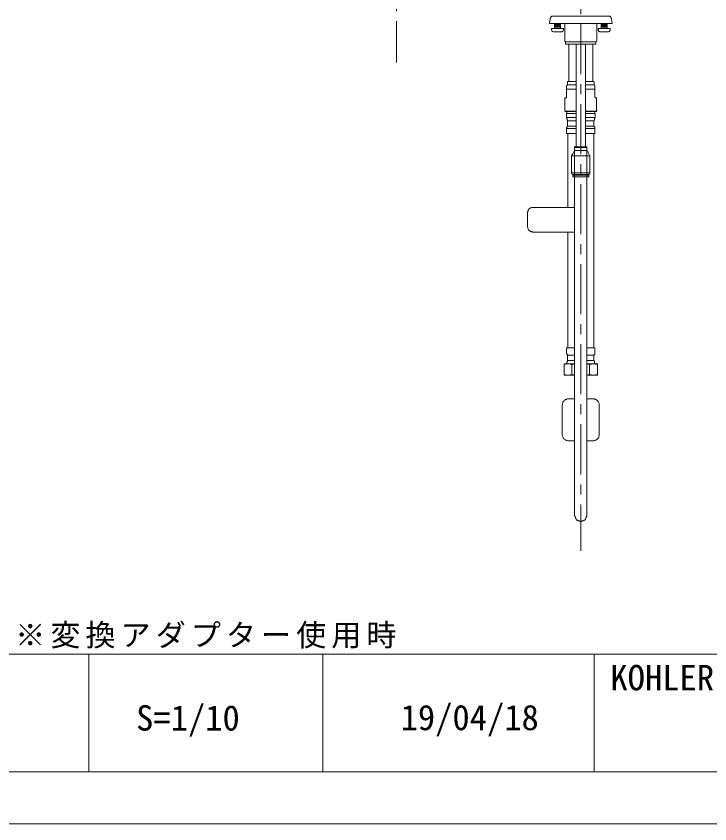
# Model space of a CAD drawing. Units: millimetres, scale not verified. Extents: x -1392 to 1350, y -947 to 991.
# Drawn here: x -36 to 657, y -947 to -140 of the extents above; entities that cross this region are included whole.
import ezdxf
from ezdxf.enums import TextEntityAlignment as Align

# ---------------------------------------------------------------- set-up
doc = ezdxf.new("R2010")
doc.units = ezdxf.units.MM
doc.header["$LTSCALE"] = 10
doc.linetypes.add('CHAIN1', pattern=[8, 5, -1, 1, -1])
for name, color, linetype, lineweight in [('0-0_0', 7, 'Continuous', 5), ('0-1_DEFPOINTS', 7, 'CHAIN1', 5), ('0-2_躯体', 7, 'Continuous', 5), ('F-0_ﾚｲﾔ-240', 7, 'Continuous', 5)]:
    doc.layers.add(name, color=color, linetype=linetype, lineweight=lineweight)
doc.styles.add('ＭＳ ゴシック', font='')
doc.styles.get('ＭＳ ゴシック').set_extended_font_data('MS Gothic')

msp = doc.modelspace()

# ---------------------------------------------------------------- linework, layer by layer
at = {"layer": '0-0_0'}
for p, q in [((498.65, -152.56), (510.55, -152.56)), ((501.59, -152.56), (501.59, -147.64)), ((501.59, -148.77), (507.62, -148.77)), ((507.62, -149.78), (501.59, -149.78)), ((501.59, -150.79), (507.62, -150.79)), ((507.62, -151.81), (501.59, -151.81)), ((507.62, -147.64), (507.62, -152.56)), ((511.88, -165.15), (511.88, -147.64)), ((545.4, -152.56), (557.3, -152.56)), ((548.33, -152.56), (548.33, -147.64)), ((548.33, -148.77), (554.37, -148.77)), ((554.37, -149.78), (548.33, -149.78)), ((548.33, -150.79), (554.37, -150.79)), ((554.37, -151.81), (548.33, -151.81)), ((554.37, -147.64), (554.37, -152.56)), ((508.41, -155.93), (500.8, -155.93)), ((555.16, -155.93), (547.55, -155.93)), ((516.02, -205.67), (516.02, -168.31)), ((523.36, -168.31), (523.36, -270.92)), ((532.64, -270.92), (532.64, -168.31)), ((539.9, -168.31), (539.9, -205.67)), ((514.56, -206.04), (514.56, -209.04)), ((541, -205.67), (532.65, -205.67)), ((541.37, -206.04), (541.37, -209.04)), ((523.36, -213.3), (513.8, -213.3)), ((542.13, -213.3), (532.64, -213.3)), ((512.17, -235.07), (523.36, -235.07)), ((513.87, -235.44), (513.87, -237.63)), ((532.64, -235.07), (543.76, -235.07)), ((532.64, -237.63), (542.21, -237.63)), ((542.06, -235.44), (542.06, -237.63)), ((514.1, -242.4), (514.07, -242.4)), ((514.79, -250.18), (523.36, -250.18)), ((532.57, -250.18), (541.14, -250.18)), ((513.81, -252.43), (513.81, -257.56)), ((513.81, -257.56), (523.36, -257.56)), ((514.92, -331.37), (514.92, -257.56)), ((541.01, -257.56), (541.01, -471.62)), ((521.81, -271.41), (534.12, -271.41)), ((537.15, -296.88), (537.15, -279.94)), ((527.96, -299.24), (527.96, -298.48)), ((480.2, -331.37), (521.81, -331.37)), ((521.81, -355.98), (480.2, -355.98)), ((514.92, -471.62), (514.92, -355.98)), ((542.12, -471.62), (534.12, -471.62)), ((514.79, -479.01), (521.81, -479.01)), ((541.14, -479.01), (534.12, -479.01)), ((541.14, -484.42), (541.14, -479.01)), ((542.09, -476.76), (542.12, -476.76)), ((515.26, -487.66), (514.76, -487.69)), ((515.51, -487.62), (521.81, -487.62)), ((540.42, -487.62), (534.12, -487.62)), ((541.17, -487.69), (540.67, -487.66)), ((541.85, -486.78), (541.83, -486.78)), ((514.76, -499.11), (515.26, -499.14)), ((515.51, -499.18), (521.81, -499.18)), ((540.42, -499.18), (534.12, -499.18)), ((515.65, -522.75), (521.81, -522.75)), ((534.12, -522.75), (540.27, -522.75)), ((521.81, -564.58), (515.65, -564.58)), ((540.27, -564.58), (534.12, -564.58))]:
    msp.add_line(p, q, dxfattribs=at)
for points in [[(557.86, -141.18), (558.11, -141.52), (558.29, -141.91), (558.41, -142.34), (558.53, -143.01), (558.65, -143.68), (558.76, -144.34), (558.88, -145.01), (559, -145.68), (559.24, -147.02), (559.35, -147.69), (496.57, -147.69), (496.69, -147.02), (496.93, -145.68), (497.04, -145.01), (497.16, -144.34), (497.28, -143.68), (497.4, -143.01), (497.52, -142.34), (497.63, -141.92), (497.82, -141.53), (498.06, -141.18), (498.35, -140.89), (498.7, -140.65), (499.08, -140.46), (499.5, -140.35), (499.94, -140.31), (555.98, -140.31), (556.42, -140.34), (556.83, -140.46), (557.22, -140.64), (557.56, -140.88)], [(513.08, -168.31), (542.85, -168.31), (542.88, -168.28), (542.91, -168.25), (542.94, -168.22), (542.97, -168.19), (543, -168.15), (543.03, -168.12), (543.06, -168.09), (543.09, -168.06), (543.09, -166.09), (512.84, -166.09), (512.84, -168.06), (512.87, -168.09), (512.9, -168.12), (512.93, -168.15), (512.96, -168.19), (512.99, -168.22)]]:
    msp.add_lwpolyline(points, close=True, dxfattribs=at)
for points in [[(500.8, -155.93), (500.24, -155.86), (499.75, -155.66), (499.33, -155.35), (499, -154.94), (498.76, -154.45), (498.61, -153.88), (498.58, -153.25), (498.66, -152.56)], [(510.55, -152.56), (510.6, -153.27), (510.57, -153.9), (510.43, -154.46), (510.22, -154.95), (509.9, -155.34), (509.5, -155.64), (509, -155.84), (508.41, -155.94)], [(544.04, -147.64), (544.04, -165.15), (543.97, -165.15)], [(547.55, -155.93), (546.99, -155.86), (546.5, -155.66), (546.08, -155.35), (545.75, -154.94), (545.51, -154.45), (545.36, -153.88), (545.33, -153.25), (545.41, -152.56)], [(557.3, -152.56), (557.35, -153.27), (557.31, -153.9), (557.19, -154.46), (556.96, -154.95), (556.65, -155.34), (556.25, -155.64), (555.75, -155.84), (555.16, -155.94)], [(512.84, -166.09), (512.72, -165.98), (512.6, -165.86), (512.48, -165.74), (512.36, -165.62), (512.24, -165.5), (512.12, -165.38), (512, -165.26), (511.88, -165.15), (511.96, -165.15)], [(544.04, -165.15), (543.92, -165.26), (543.81, -165.38), (543.69, -165.5), (543.57, -165.62), (543.45, -165.74), (543.33, -165.86), (543.21, -165.98), (543.09, -166.09)], [(523.36, -235.44), (512.54, -235.44), (512.28, -235.19), (512.13, -235.03), (512.06, -234.9), (512.04, -234.77), (512.07, -234.57), (512.11, -234.27), (512.15, -233.8), (512.17, -233.13), (512.17, -221.91), (513.03, -221.91), (513.1, -221.9), (513.18, -221.89), (513.25, -221.88), (513.31, -221.85), (513.38, -221.82), (513.43, -221.79), (513.49, -221.75), (513.54, -221.7), (513.59, -221.64), (513.64, -221.58), (513.68, -221.52), (513.71, -221.45), (513.74, -221.38), (513.76, -221.32), (513.77, -221.24), (513.77, -221.17), (513.77, -209.83), (513.8, -209.83)], [(513.77, -209.83), (513.87, -209.73), (513.97, -209.63), (514.06, -209.53), (514.16, -209.43), (514.26, -209.33), (514.36, -209.24), (514.46, -209.14), (514.56, -209.04), (523.36, -209.04)], [(523.28, -205.67), (514.93, -205.67), (514.88, -205.71), (514.84, -205.76), (514.79, -205.81), (514.75, -205.85), (514.7, -205.9), (514.65, -205.94), (514.61, -205.99), (514.56, -206.04), (514.58, -206.04)], [(532.64, -209.04), (541.37, -209.04), (541.46, -209.14), (541.56, -209.24), (541.76, -209.43), (541.86, -209.53), (541.96, -209.63), (542.05, -209.73), (542.15, -209.83), (542.13, -209.83)], [(542.15, -209.83), (542.15, -219.23), (542.15, -219.43), (542.12, -219.69), (542.1, -219.99), (542.09, -220.32), (542.09, -220.67), (542.12, -221), (542.18, -221.32), (542.28, -221.58), (542.33, -221.64), (542.36, -221.68), (542.39, -221.7), (542.4, -221.72), (542.43, -221.74), (542.47, -221.76), (542.53, -221.8), (542.62, -221.85), (542.65, -221.86), (542.72, -221.88), (542.76, -221.88), (542.79, -221.89), (542.83, -221.9), (542.86, -221.9), (542.9, -221.91), (543.76, -221.91), (543.76, -233.13), (543.78, -233.8), (543.82, -234.27), (543.86, -234.57), (543.89, -234.77), (543.87, -234.9), (543.79, -235.03), (543.64, -235.19), (543.39, -235.44), (532.64, -235.44)], [(541.32, -205.99), (541.28, -205.94), (541.23, -205.9), (541.18, -205.85), (541.14, -205.81), (541.09, -205.76), (541.05, -205.71), (541, -205.67)], [(541.32, -205.99), (541.37, -206.04), (541.34, -206.04)], [(513.54, -221.71), (513.49, -221.74), (513.46, -221.77), (513.44, -221.79), (513.42, -221.8), (513.4, -221.81), (513.38, -221.82), (513.34, -221.83), (513.29, -221.86)], [(542.38, -221.7), (542.41, -221.72), (542.44, -221.74), (542.47, -221.76), (542.5, -221.78), (542.54, -221.8), (542.57, -221.82), (542.6, -221.84), (542.63, -221.85)], [(523.36, -241.56), (513.72, -241.56), (513.72, -237.63), (523.36, -237.63)], [(514.8, -241.56), (514.72, -241.57), (514.65, -241.58), (514.57, -241.6), (514.5, -241.63), (514.44, -241.67), (514.37, -241.71), (514.32, -241.75), (514.26, -241.81), (514.21, -241.87), (514.16, -241.94), (514.13, -242.01), (514.1, -242.09), (514.08, -242.17), (514.07, -242.25), (514.07, -242.32), (514.08, -242.4), (514.13, -242.73), (514.18, -243.04), (514.26, -243.35), (514.34, -243.65), (514.44, -243.95), (514.55, -244.23), (514.67, -244.5), (514.79, -244.77)], [(542.21, -237.63), (542.21, -241.56), (532.64, -241.56)], [(541.13, -241.57), (541.2, -241.58), (541.27, -241.59), (541.34, -241.6), (541.41, -241.63), (541.48, -241.66), (541.54, -241.7), (541.61, -241.75), (541.67, -241.81)], [(541.67, -241.81), (541.72, -241.87), (541.76, -241.94), (541.8, -242.01), (541.83, -242.08), (541.85, -242.15), (541.86, -242.23), (541.86, -242.32), (541.85, -242.4), (541.84, -242.54), (541.81, -242.67), (541.79, -242.81), (541.76, -242.96), (541.73, -243.1), (541.66, -243.4), (541.61, -243.55), (541.57, -243.69), (541.52, -243.84), (541.46, -243.99), (541.41, -244.15), (541.34, -244.3), (541.28, -244.46), (541.21, -244.61), (541.13, -244.77)], [(523.5, -252.43), (513.81, -252.43), (513.82, -252.12), (513.87, -251.81), (513.94, -251.51), (514.05, -251.22), (514.19, -250.94), (514.36, -250.67), (514.56, -250.41), (514.79, -250.18)], [(514.79, -250.18), (514.79, -244.76), (523.36, -244.76)], [(532.57, -244.76), (541.14, -244.76), (541.14, -250.18), (541.35, -250.4), (541.54, -250.64), (541.71, -250.9), (541.85, -251.18), (541.97, -251.47), (542.05, -251.78), (542.1, -252.1), (542.12, -252.43), (532.42, -252.43)], [(542.12, -252.43), (542.12, -257.56), (532.64, -257.56)], [(521.81, -270.92), (521.81, -639.26), (521.9, -639.49), (521.99, -639.71), (522.09, -639.93), (522.18, -640.16), (522.27, -640.38), (522.37, -640.6), (522.46, -640.83), (522.55, -641.05), (522.59, -641.14), (522.63, -641.24), (522.67, -641.33), (522.71, -641.43), (522.75, -641.52), (522.78, -641.62), (522.82, -641.71), (522.86, -641.81), (522.96, -642.03), (523.05, -642.25), (523.14, -642.48), (523.24, -642.7), (523.33, -642.93), (523.42, -643.15), (523.52, -643.37), (523.61, -643.6), (523.83, -643.69), (524.06, -643.78), (524.28, -643.87), (524.51, -643.97), (524.73, -644.06), (524.95, -644.15), (525.18, -644.24), (525.4, -644.33), (525.5, -644.37), (525.59, -644.41), (525.78, -644.49), (525.88, -644.53), (525.98, -644.57), (526.08, -644.61)], [(532.96, -642.03), (533.06, -641.81), (533.1, -641.71), (533.14, -641.62), (533.22, -641.43), (533.26, -641.33), (533.3, -641.24), (533.34, -641.14), (533.38, -641.05), (533.47, -640.83), (533.56, -640.6), (533.66, -640.38), (533.75, -640.16), (533.84, -639.93), (533.93, -639.71), (534.03, -639.49), (534.12, -639.26), (534.12, -270.92), (521.81, -270.92)], [(521.81, -274.61), (534.12, -274.61), (534.5, -275.28), (534.88, -275.94), (535.64, -277.27), (536.01, -277.94), (537.15, -279.94), (518.78, -279.94), (518.78, -296.88), (537.15, -296.88), (537.03, -297.08), (536.81, -297.48), (536.69, -297.68), (536.58, -297.88), (536.46, -298.08), (536.34, -298.28), (536.23, -298.48), (519.69, -298.48), (519.58, -298.28), (519.46, -298.08), (519.35, -297.88), (519.23, -297.68), (519.12, -297.48), (519.01, -297.28), (518.89, -297.08), (518.78, -296.88)], [(518.78, -279.94), (519.16, -279.27), (519.92, -277.94), (520.29, -277.27), (521.05, -275.94), (521.43, -275.28), (521.81, -274.61)], [(520.07, -300.53), (520.02, -300.36), (520, -300.17), (519.99, -299.99), (520, -299.81), (520.02, -299.63), (520.07, -299.45), (520.13, -299.29)], [(520.13, -299.29), (520.14, -299.28), (520.15, -299.27), (520.16, -299.27), (520.19, -299.26), (520.21, -299.25), (520.22, -299.25), (520.23, -299.24), (535.69, -299.24), (535.71, -299.25), (535.72, -299.25), (535.73, -299.26), (535.76, -299.27), (535.77, -299.27), (535.78, -299.28), (535.8, -299.29), (535.86, -299.45), (535.9, -299.63), (535.93, -299.81), (535.93, -299.99), (535.93, -300.17), (535.9, -300.36), (535.86, -300.53), (535.8, -300.7), (535.78, -300.71), (535.77, -300.71), (535.76, -300.71), (535.73, -300.73), (535.72, -300.73), (535.71, -300.73), (535.69, -300.74), (520.23, -300.74), (520.22, -300.73), (520.21, -300.73), (520.19, -300.73), (520.16, -300.71), (520.15, -300.71), (520.14, -300.71), (520.13, -300.7), (520.07, -300.53)], [(474.78, -336.78), (474.81, -336.25), (474.89, -335.71), (475.03, -335.18), (475.22, -334.67), (475.46, -334.17), (475.75, -333.7), (476.1, -333.25), (476.5, -332.83), (476.88, -332.51), (477.29, -332.22), (477.72, -331.98), (478.18, -331.76), (478.65, -331.6), (479.15, -331.48), (479.67, -331.4), (480.2, -331.37)], [(480.2, -355.99), (479.7, -355.96), (479.21, -355.9), (478.72, -355.78), (478.25, -355.62), (477.78, -355.41), (477.33, -355.16), (476.91, -354.86), (476.5, -354.52), (476.12, -354.13), (475.79, -353.71), (475.49, -353.25), (475.25, -352.76), (475.05, -352.24), (474.9, -351.7), (474.81, -351.15), (474.78, -350.57), (474.78, -336.79)], [(521.81, -471.62), (513.81, -471.62), (513.81, -476.76), (513.82, -477.08), (513.88, -477.4), (513.96, -477.71), (514.07, -478.01), (514.21, -478.29), (514.38, -478.55), (514.58, -478.79), (514.79, -479.01)], [(542.12, -471.62), (542.12, -476.76), (542.1, -477.07), (542.06, -477.37), (541.98, -477.67), (541.87, -477.97), (541.73, -478.25), (541.56, -478.52), (541.36, -478.77), (541.13, -479.01)], [(521.81, -484.42), (514.79, -484.42), (514.79, -479.01)], [(514.87, -487.62), (511.48, -487.62), (511.47, -487.62), (511.46, -487.63), (511.45, -487.64), (511.44, -487.64), (511.43, -487.64), (511.42, -487.65), (511.41, -487.65), (511.4, -487.66)], [(511.4, -487.66), (511.4, -499.14), (511.41, -499.15), (511.42, -499.15), (511.43, -499.15), (511.44, -499.16), (511.45, -499.17), (511.46, -499.17), (511.47, -499.18), (511.48, -499.18), (514.87, -499.18)], [(514.76, -487.69), (514.26, -487.74), (513.78, -487.8), (513.31, -487.88), (512.83, -487.98), (512.36, -488.09), (511.88, -488.21), (511.4, -488.35)], [(514.79, -484.42), (514.65, -484.72), (514.53, -485.01), (514.42, -485.31), (514.32, -485.61), (514.24, -485.91), (514.17, -486.2), (514.12, -486.5), (514.08, -486.78), (514.08, -486.79), (514.07, -486.8), (514.07, -486.81), (514.07, -486.82), (514.06, -486.83), (514.06, -486.85), (514.07, -487), (514.11, -487.14), (514.17, -487.27), (514.26, -487.38), (514.36, -487.48), (514.49, -487.55), (514.62, -487.6), (514.77, -487.62)], [(521.81, -499.07), (521.46, -499.02), (521.12, -498.96), (520.78, -498.89), (520.44, -498.82), (520.11, -498.73), (519.77, -498.64), (519.44, -498.55), (519.1, -498.46), (519.1, -488.35), (518.73, -488.24), (518.49, -488.17), (518.36, -488.13), (518.24, -488.09), (518.12, -488.05), (517.81, -487.98), (517.57, -487.92), (517.36, -487.88), (517.16, -487.84), (516.96, -487.81), (516.75, -487.78), (516.5, -487.75), (516.19, -487.7)], [(521.81, -487.73), (521.54, -487.77), (521.32, -487.8), (521.14, -487.82), (520.97, -487.85), (520.79, -487.88), (520.6, -487.93), (520.37, -487.98), (520.09, -488.05), (519.97, -488.09), (519.84, -488.13), (519.72, -488.17), (519.59, -488.2), (519.47, -488.24), (519.22, -488.31), (519.1, -488.35)], [(534.12, -484.42), (541.14, -484.42), (541.2, -484.56), (541.26, -484.69), (541.32, -484.83), (541.38, -484.98), (541.44, -485.13), (541.5, -485.28), (541.55, -485.44), (541.6, -485.6), (541.64, -485.73), (541.68, -485.87), (541.71, -486.02), (541.75, -486.16), (541.78, -486.32), (541.8, -486.47), (541.83, -486.63), (541.85, -486.79)], [(534.12, -487.73), (534.39, -487.77), (534.61, -487.8), (534.79, -487.82), (534.96, -487.85), (535.14, -487.88), (535.33, -487.93), (535.56, -487.98), (535.84, -488.05), (535.96, -488.09), (536.09, -488.13), (536.21, -488.17), (536.34, -488.2), (536.58, -488.28), (536.71, -488.31), (536.83, -488.35), (536.83, -498.46), (537.19, -498.56), (537.55, -498.66), (537.91, -498.75), (538.27, -498.83), (538.63, -498.91), (538.99, -498.98), (539.36, -499.04), (539.74, -499.1)], [(539.74, -487.7), (539.44, -487.74), (539.18, -487.78), (538.97, -487.81), (538.77, -487.84), (538.57, -487.88), (538.36, -487.92), (538.12, -487.98), (537.81, -488.05), (537.69, -488.09), (537.57, -488.13), (537.44, -488.17), (537.32, -488.2), (537.07, -488.28), (536.95, -488.31), (536.83, -488.35)], [(544.52, -499.14), (544.52, -497.71), (544.53, -496.27), (544.53, -494.84), (544.52, -493.4), (544.52, -491.96), (544.52, -490.53), (544.52, -487.66), (544.51, -487.65), (544.5, -487.65), (544.49, -487.64), (544.48, -487.64), (544.48, -487.64), (544.46, -487.63), (544.45, -487.62), (544.45, -487.62), (541.06, -487.62)], [(541.85, -486.78), (541.85, -486.82), (541.86, -486.83), (541.86, -486.85), (541.85, -487), (541.81, -487.14), (541.75, -487.27), (541.67, -487.38), (541.56, -487.48), (541.44, -487.55), (541.3, -487.6), (541.16, -487.62)], [(541.17, -487.69), (541.66, -487.74), (542.14, -487.8), (542.62, -487.88), (543.09, -487.98), (543.57, -488.09), (544.04, -488.21), (544.52, -488.35)], [(511.4, -498.46), (511.88, -498.59), (512.36, -498.72), (512.84, -498.83), (513.31, -498.92), (513.79, -499), (514.27, -499.06), (514.76, -499.11)], [(516.19, -499.1), (516.57, -499.04), (516.94, -498.98), (517.3, -498.91), (517.66, -498.83), (518.02, -498.75), (518.38, -498.66), (518.74, -498.56), (519.1, -498.46)], [(534.12, -499.07), (534.47, -499.02), (534.81, -498.96), (535.15, -498.89), (535.48, -498.82), (535.82, -498.73), (536.15, -498.64), (536.49, -498.55), (536.83, -498.46)], [(540.67, -499.14), (541.17, -499.11), (541.66, -499.06), (542.14, -499), (542.62, -498.92), (543.09, -498.83), (543.57, -498.72), (544.04, -498.59), (544.52, -498.46)], [(541.06, -499.18), (544.45, -499.18), (544.45, -499.18), (544.46, -499.17), (544.48, -499.17), (544.49, -499.15), (544.5, -499.15), (544.51, -499.15), (544.52, -499.14)], [(509.5, -528.9), (509.54, -528.19), (509.66, -527.5), (509.86, -526.83), (510.13, -526.18), (510.48, -525.56), (510.9, -524.98), (511.4, -524.45), (511.97, -523.97), (512.36, -523.7), (512.78, -523.45), (513.21, -523.24), (513.67, -523.07), (514.14, -522.92), (514.63, -522.82), (515.14, -522.76), (515.65, -522.74)], [(540.27, -522.74), (540.75, -522.76), (541.23, -522.81), (541.7, -522.91), (542.17, -523.04), (542.64, -523.21), (543.09, -523.42), (543.53, -523.67), (543.96, -523.96), (544.49, -524.42)], [(544.49, -524.42), (544.98, -524.93), (545.4, -525.49), (545.76, -526.1), (546.04, -526.75), (546.25, -527.44), (546.38, -528.15), (546.43, -528.9), (546.34, -528.9)], [(509.5, -558.42), (509.5, -528.9), (509.59, -528.9)], [(546.43, -528.9), (546.43, -558.42), (546.34, -558.42)], [(515.66, -564.58), (515.01, -564.55), (514.38, -564.45), (513.76, -564.28), (513.16, -564.05), (512.58, -563.76), (512.03, -563.4), (511.51, -562.98), (511.04, -562.49), (510.7, -562.07), (510.39, -561.62), (510.13, -561.14), (509.91, -560.64), (509.74, -560.11), (509.6, -559.57), (509.52, -559), (509.5, -558.42)], [(546.43, -558.42), (546.41, -558.96), (546.33, -559.5), (546.22, -560.03), (546.05, -560.56), (545.83, -561.07), (545.57, -561.56), (545.26, -562.04), (544.89, -562.49), (544.45, -562.95), (543.95, -563.36), (543.42, -563.72), (542.85, -564.01), (542.25, -564.25), (541.61, -564.43), (540.95, -564.54), (540.27, -564.58)], [(526.08, -644.61), (526.17, -644.65), (526.4, -644.74), (526.62, -644.84), (526.84, -644.93), (527.07, -645.02), (527.29, -645.11), (527.52, -645.2), (527.74, -645.29), (527.96, -645.39), (528.19, -645.29), (528.41, -645.2), (528.63, -645.11), (528.86, -645.02), (529.08, -644.93), (529.3, -644.84), (529.53, -644.74), (529.75, -644.65), (529.85, -644.61), (529.95, -644.57), (530.04, -644.53), (530.14, -644.49), (530.23, -644.45), (530.33, -644.41), (530.42, -644.37), (530.52, -644.33), (530.74, -644.24), (530.97, -644.15), (531.19, -644.06), (531.42, -643.97), (531.65, -643.87), (531.87, -643.78), (532.09, -643.69), (532.32, -643.6), (532.41, -643.37), (532.5, -643.15), (532.59, -642.93), (532.69, -642.7), (532.78, -642.48), (532.96, -642.03)]]:
    msp.add_lwpolyline(points, dxfattribs=at)
at = {"layer": '0-1_DEFPOINTS'}
for p, q in [((343.73, 94.6), (343.73, -186.44)), ((527.96, -68.15), (527.96, -674.69))]:
    msp.add_line(p, q, dxfattribs=at)
at = {"layer": 'F-0_ﾚｲﾔ-240'}
for p, q in [((-1339.08, -777.82), (1297.56, -777.82)), ((36.32, -777.82), (36.32, -895.37)), ((270.15, -777.82), (270.15, -895.37)), ((541.47, -777.82), (541.47, -895.37)), ((-1339.08, -895.37), (1297.56, -895.37))]:
    msp.add_line(p, q, dxfattribs=at)
msp.add_lwpolyline([(-1391.5, 991.14), (1350.16, 991.14), (1350.16, -947.41), (-1391.5, -947.41)], close=True, dxfattribs=at)

# ---------------------------------------------------------------- texts
at = {"layer": '0-2_躯体', "insert": (-37.2, -772.24), "char_height": 21.99, "attachment_point": 7, "style": 'ＭＳ ゴシック'}
msp.add_mtext('\\T1.17;※変換アダプター使用時', dxfattribs=at)
at = {"layer": 'F-0_ﾚｲﾔ-240', "style": 'ＭＳ ゴシック'}
for s, p in [('KOHLER\u3000アーティファクツ', (557.53, -821.61)), ('S=1/10', (83.59, -861.85)), ('19/04/18', (347.9, -861.42))]:
    msp.add_text(s, height=25.38, dxfattribs=at).set_placement(p, align=Align.BOTTOM_LEFT)

doc.saveas('drawing.dxf')
